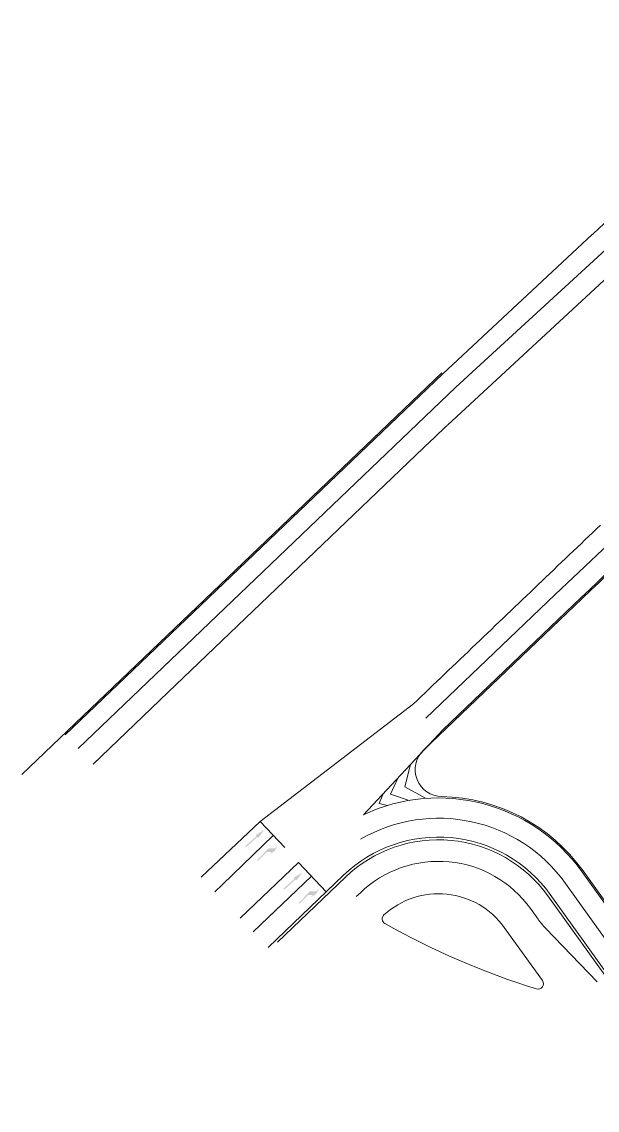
# Model space of a CAD drawing. Header units: millimetres. Extents: x 523446 to 528898, y 388189 to 392165.
# Drawn here: x 523723.2 to 523829.9, y 391214.2 to 391416 of the extents above; entities that cross this region are included whole.
import ezdxf

# ---------------------------------------------------------------- set-up
doc = ezdxf.new("R2010")
doc.units = ezdxf.units.MM
doc.linetypes.add('ACAD_ISO04W100', pattern=[30, 24, -3, 0, -3])
doc.linetypes.add('白色虚线3米', pattern=[6, 3, -3])
for name, color, linetype in [('000-scy-箭头', 7, 'Continuous'), ('000-scy-道路标线', 122, '白色虚线3米'), ('侧分带与渠化岛', 3, 'Continuous'), ('车行道边线', 5, 'ACAD_ISO04W100')]:
    doc.layers.add(name, color=color, linetype=linetype)
doc.layers.add('000-scy-车道标线(实)', color=7, linetype='Continuous', lineweight=40)
doc.layers.add('人行横道', color=7, linetype='Continuous', lineweight=30)

msp = doc.modelspace()

# ---------------------------------------------------------------- hatches: boundary and pattern name
at = {"layer": '000-scy-箭头', "linetype": 'ByBlock', "lineweight": 0}
for points in [[(523767.0165532858, 391264.7053793064), (523766.8602247608, 391264.8800018489), (523764.7647542408, 391263.0040595388), (523764.6084257148, 391263.178682081), (523766.7038962344, 391265.0546243924), (523766.5475677083, 391265.2292469353), (523768.1790408427, 391266.2179413276)], [(523770.0549399902, 391262.2580041747), (523770.7013750186, 391263.3725794297), (523770.1572109922, 391262.8120109013), (523768.9420051833, 391262.7939659468), (523766.8197654852, 391260.607748681), (523766.9879360439, 391260.4444994743), (523768.6204281193, 391262.1262050624), (523769.5042141621, 391262.1393286669), (523769.0144665395, 391261.6348169894)], [(523774.0839824031, 391256.8208061964), (523773.9276538782, 391256.9954287389), (523771.8321833581, 391255.1194864289), (523771.6758548322, 391255.294108971), (523773.7713253517, 391257.1700512824), (523773.6149968256, 391257.3446738254), (523775.24646996, 391258.3333682176)], [(523777.7234772517, 391254.2881171143), (523778.3699122801, 391255.4026923693), (523777.8257482536, 391254.8421238409), (523776.6105424447, 391254.8240788864), (523774.4883027467, 391252.6378616206), (523774.6564733054, 391252.4746124139), (523776.2889653807, 391254.156318002), (523777.1727514235, 391254.1694416065), (523776.6830038009, 391253.664929929)]]:
    msp.add_hatch(color=7, dxfattribs=at).paths.add_polyline_path(points)

# ---------------------------------------------------------------- linework, layer by layer
at = {"layer": '000-scy-车道标线(实)', "color": 4, "linetype": 'ByBlock', "lineweight": 0, "flags": 128}
for points in [[(523829.0239096698, 391376.6159482893, 0.0033083456801031), (523871.9402787006, 391416.0475108733)], [(523877.7487606395, 391356.4963175687, 0.007006067812622647), (523826.9603484711, 391309.294945524)], [(523827.0919194422, 391258.4765408401, 0.3614853576537491), (523786.5591780401, 391269.0208915566, 0.2369010731411417)], [(523821.202076761, 391254.2489820656, 0.4559195713450419), (523782.8665258458, 391257.8133393998, 0.4559195713450419)]]:
    msp.add_lwpolyline(points, format="xyb", dxfattribs=at)
for points in [[(523828.9982659284, 391376.5920632885), (523801.2718287913, 391350.79758007)], [(523802.1298680019, 391341.2366913679), (523834.5226972698, 391371.1604822979)], [(523801.2742848507, 391350.7998961243), (523731.1950813878, 391283.8158358666)], [(523750.2676572056, 391291.6687594767), (523799.1490936718, 391338.3912808858)], [(523795.8364087885, 391289.5748212159), (523796.5608615456, 391290.2672780178), (523797.2837536577, 391290.958242617), (523798.006643933, 391291.64920546), (523798.729534208, 391292.3401683028), (523799.452424483, 391293.0311311457), (523800.1753147579, 391293.7220939886), (523800.898205033, 391294.4130568316), (523801.621095308, 391295.1040196744), (523802.343985583, 391295.7949825173), (523803.0668758577, 391296.4859453601), (523803.7897661332, 391297.1769082032), (523804.5126564081, 391297.8678710462), (523805.2355466833, 391298.5588338891), (523805.9584369579, 391299.2497967319), (523806.6813272331, 391299.9407595748), (523807.4042175083, 391300.6317224178), (523808.127107783, 391301.3226852607), (523808.8499980582, 391302.0136481035), (523809.5728883331, 391302.7046109465), (523810.2957786081, 391303.3955737895), (523811.0186688832, 391304.0865366323), (523811.7415591583, 391304.7774994753), (523812.4644494333, 391305.4684623182), (523813.1873397081, 391306.159425161), (523813.9102299834, 391306.8503880042), (523814.6331202582, 391307.5413508468), (523815.3560105333, 391308.2323136899), (523816.0789008083, 391308.9232765327), (523816.8017910833, 391309.6142393756), (523817.5246813584, 391310.3052022185), (523818.2475716331, 391310.9961650614), (523818.9704619084, 391311.6871279044), (523819.6933521836, 391312.3780907475), (523820.4162424585, 391313.0690535902), (523821.1391327332, 391313.760016433), (523821.8620230084, 391314.4509792759), (523822.5842908363, 391315.1411332357), (523823.306693968, 391315.8308645952), (523824.0293713867, 391316.5203020148), (523824.7523261933, 391317.2094484573), (523825.4755583202, 391317.8983038584), (523826.199067649, 391318.5868681053), (523826.9228540632, 391319.2751410877), (523827.6469174459, 391319.9631226933), (523828.3712576793, 391320.650812811), (523829.095874646, 391321.3382113295), (523829.820768229, 391322.0253181371), (523830.5459383102, 391322.7121331227)], [(523801.3276323185, 391284.7943331375), (523826.9603484477, 391309.2949455017)], [(523736.3784352925, 391278.3929739209), (523750.2676572056, 391291.6687594767)], [(523767.4012524923, 391267.7864744815), (523795.8175201749, 391289.5583392347)], [(523801.3276323185, 391284.7943331375), (523786.5591780401, 391269.0208915566)], [(523767.4012524923, 391267.7864744815), (523756.4163578011, 391257.429156007)], [(523768.8525564534, 391244.4183159877), (523782.8665258458, 391257.8133393999)], [(523827.0918655899, 391258.4766158671), (523849.6872416569, 391226.9966962592)], [(523843.7973989757, 391222.7691374847), (523821.202076761, 391254.2489820656)]]:
    msp.add_lwpolyline(points, dxfattribs=at)
at = {"layer": '000-scy-车道标线(实)', "color": 7, "linetype": 'ByBlock', "lineweight": 0}
msp.add_lwpolyline([(523802.1081196233, 391341.2150156744, 0.0004066562865596), (523799.1490936718, 391338.3912808858)], format="xyb", dxfattribs=at)
for points in [[(523760.4175679886, 391256.066138041), (523769.8223592513, 391265.1940674915)], [(523774.4982170273, 391260.1873793983), (523763.6714676567, 391249.838808124)], [(523776.8872960584, 391257.6292661898), (523766.0898376086, 391247.308692163)], [(523759.0074684701, 391254.7183174837), (523760.4175679886, 391256.066138041)], [(523770.3554846467, 391251.3859411042), (523767.4999371404, 391248.6565127334)], [(523767.4999371404, 391248.6565127336), (523766.0898376258, 391247.3086921797)]]:
    msp.add_lwpolyline(points, dxfattribs=at)
at = {"layer": '000-scy-道路标线', "linetype": 'ByBlock', "lineweight": 0, "flags": 128}
for points in [[(523874.4956611218, 391413.3029670712, -0.003778043723089434), (523831.5525357011, 391373.8464839456), (523803.6926548032, 391348.2697801639), (523733.6134513457, 391281.2857199114)], [(523870.3100333322, 391354.4375490196, -0.002064436733775611), (523849.6840226206, 391335.8647432123), (523822.1117221337, 391309.8479747848), (523798.1060985085, 391286.9025908043)], [(523846.6407713044, 391224.8100279275), (523824.0454490899, 391256.2898725085, 0.3860453267629628), (523786.0230452412, 391264.4866268573)]]:
    msp.add_lwpolyline(points, format="xyb", dxfattribs=at)
at = {"layer": '人行横道', "color": 4, "linetype": 'ByBlock', "lineweight": 0}
for points in [[(523795.2960378757, 391278.3522911478), (523794.2230349473, 391274.1833045733), (523798.210090939, 391272.0504559074)], [(523792.9160072759, 391275.8103004345), (523791.5631910476, 391272.8071235163), (523795.0329179239, 391271.6724468458)], [(523790.1979786073, 391272.9073110213), (523789.4627639149, 391271.1277312924), (523791.0245453569, 391270.7331363086)], [(523767.4012524923, 391267.7864744815), (523771.9376450608, 391262.9291191581)], [(523774.4982170272, 391260.1873793982), (523779.6165532437, 391254.7069062491)]]:
    msp.add_lwpolyline(points, dxfattribs=at)
at = {"layer": '侧分带与渠化岛', "color": 3, "linetype": 'Continuous', "lineweight": 0}
for points in [[(523877.9163696525, 391356.3108257394, 0.007006067812622647), (523827.1330891819, 391309.1142229552)], [(523797.7073113617, 391280.9880746279, 0.6699108491069751), (523801.0731719961, 391272.3744145895)], [(523827.2950174657, 391258.6223187289, 0.2369010731409987), (523801.0731719961, 391272.3744145895, 0.2369010731409987)], [(523817.5463123382, 391251.6249800677, 0.4559195713445113), (523785.9758586435, 391254.5603331664, 0.4559195713445113)], [(523812.6719597745, 391248.1263107372, 0.4496061053302842), (523790.3511463174, 391250.4378087055)], [(523790.3511463174, 391250.4378087055, 0.5105191921851786), (523790.5372178857, 391248.8286448356)], [(523818.9648007742, 391249.6487393633, 0.03591002700521719), (523820.3417127976, 391247.9951155398)], [(523790.5372178857, 391248.8286448356, 0.05254081239128491), (523818.6414156284, 391236.7259537355)], [(523818.6414156285, 391236.7259537358, 0.7195854184380772), (523819.7509037856, 391238.2639128857)]]:
    msp.add_lwpolyline(points, format="xyb", dxfattribs=at)
for points in [[(523797.7073113617, 391280.9880746279), (523827.1330891585, 391309.114222933)], [(523827.2949675097, 391258.6223883274), (523855.8093142462, 391218.8961478668)], [(523785.2154260623, 391253.8334861223), (523785.9758586436, 391254.5603331664)], [(523818.9648007742, 391249.6487393633), (523817.5463123382, 391251.6249800677)], [(523812.6719597745, 391248.1263107372), (523819.7509037856, 391238.2639128857)], [(523820.3417127976, 391247.9951155398), (523829.9337123637, 391238.0262052146)]]:
    msp.add_lwpolyline(points, dxfattribs=at)
at = {"layer": '车行道边线', "color": 5, "linetype": 'Continuous', "lineweight": 0}
for points in [[(523801.1015441398, 391350.980618693), (523723.1535512222, 391276.4753047544)], [(523770.6081373767, 391245.4046913936), (523783.2120072678, 391257.4518942628)], [(523849.3101774945, 391214.2312554261), (523820.7958807141, 391253.9574262881)]]:
    msp.add_lwpolyline(points, dxfattribs=at)
msp.add_lwpolyline([(523820.7958807141, 391253.9574262881, 0.4559195713444323), (523783.2120072678, 391257.4518942627)], format="xyb", dxfattribs=at)

doc.saveas('drawing.dxf')
